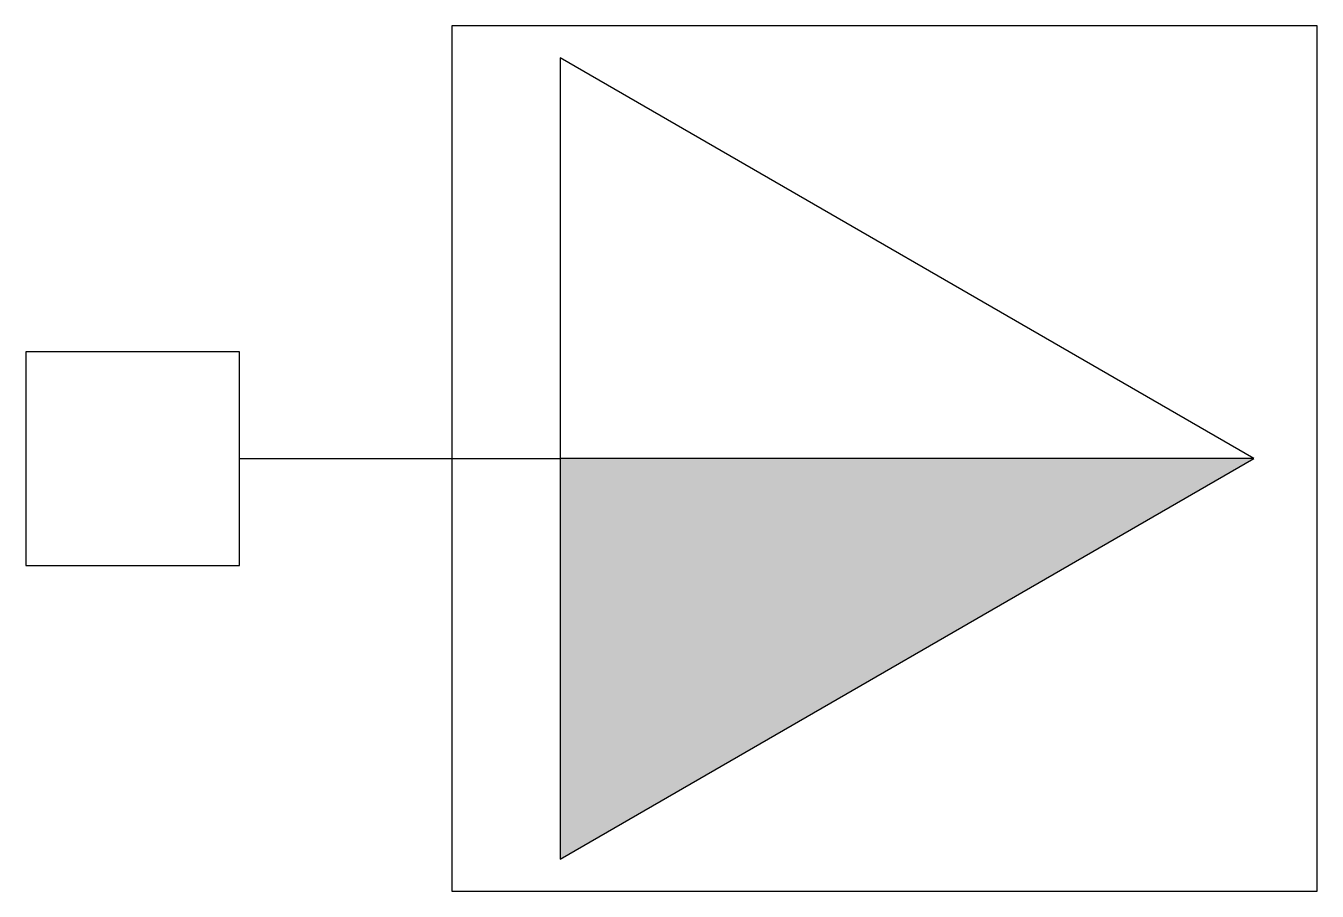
# Model space of a CAD drawing. Header units: millimetres. Extents: x -3108.759 to -3108.276, y 3748.838 to 3749.162.
import ezdxf

# ---------------------------------------------------------------- set-up
doc = ezdxf.new("R2010")
doc.units = ezdxf.units.MM
doc.header["$LTSCALE"] = 10
doc.layers.add('Ele_tomadas', color=2, linetype='Continuous')

msp = doc.modelspace()

# ---------------------------------------------------------------- hatches: boundary and pattern name
at = {"layer": 'Ele_tomadas'}
msp.add_hatch(color=1, dxfattribs=at).paths.add_polyline_path([(-3108.55939, 3748.84982), (-3108.29959, 3748.99982), (-3108.55939, 3748.99982)])

# ---------------------------------------------------------------- linework, layer by layer
at = {"layer": 'Ele_tomadas', "color": 5}
msp.add_line((-3108.67939, 3748.99982), (-3108.55939, 3748.99982), dxfattribs=at)
at = {"layer": 'Ele_tomadas', "color": 1}
msp.add_line((-3108.29959, 3748.99982), (-3108.55939, 3748.99982), dxfattribs=at)
at = {"layer": 'Ele_tomadas', "color": 2}
msp.add_lwpolyline([(-3108.59989, 3748.83782), (-3108.27589, 3748.83782), (-3108.27589, 3749.16182), (-3108.59989, 3749.16182)], close=True, dxfattribs=at)
at = {"layer": 'Ele_tomadas', "color": 3}
for points in [[(-3108.55939, 3748.84982), (-3108.29959, 3748.99982), (-3108.55939, 3749.14982)], [(-3108.75939, 3748.95982), (-3108.67939, 3748.95982), (-3108.67939, 3749.03982), (-3108.75939, 3749.03982)]]:
    msp.add_lwpolyline(points, close=True, dxfattribs=at)

doc.saveas('drawing.dxf')
